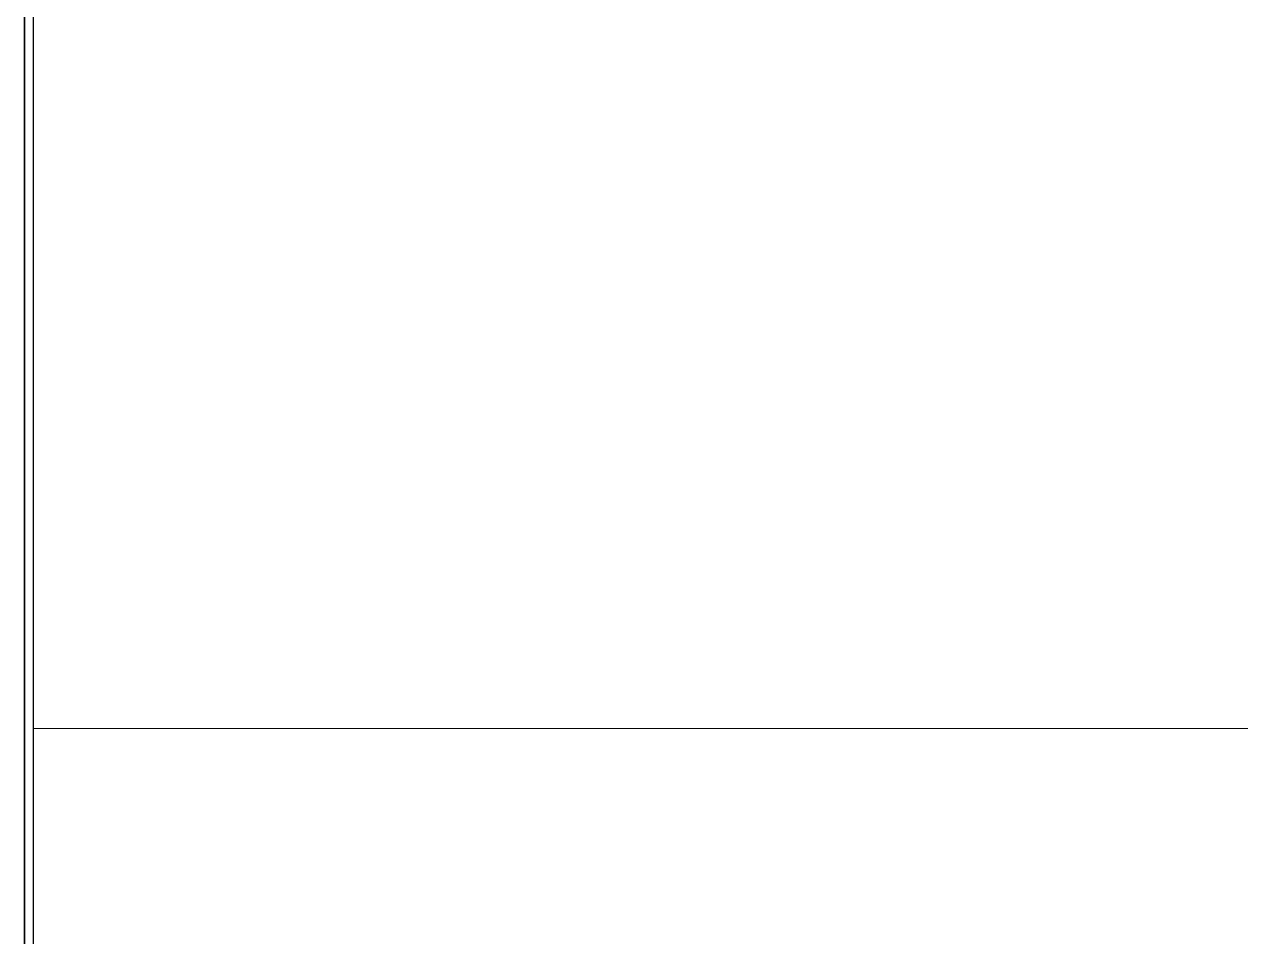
# Model space of a CAD drawing. Header units: millimetres. Extents: x 90978 to 295199, y -4084 to 97293.
# Drawn here: x 191739 to 193822, y 31732 to 33294 of the extents above; entities that cross this region are included whole.
import ezdxf

# ---------------------------------------------------------------- set-up
doc = ezdxf.new("R2010")
doc.units = ezdxf.units.MM
doc.header["$MEASUREMENT"] = 0
for name, color, linetype, lineweight in [('CSM-STL-XX-ZZ-M3-A-XXXX-00001_detached _19_04_21__rvt-1-Level 0$0$A-FLOR-LEVL', 7, 'CONTINUOUS', 9), ('CSM-STL-XX-ZZ-M3-A-XXXX-00001_detached _19_04_21__rvt-1-Level 0$0$A-WALL', 7, 'CONTINUOUS', 9), ('CSM-STL-XX-ZZ-M3-A-XXXX-00001_detached _19_04_21__rvt-1-Level 0$0$I-WALL', 7, 'CONTINUOUS', 9)]:
    doc.layers.add(name, color=color, linetype=linetype, lineweight=lineweight)

msp = doc.modelspace()

# ---------------------------------------------------------------- linework, layer by layer
at = {"layer": 'CSM-STL-XX-ZZ-M3-A-XXXX-00001_detached _19_04_21__rvt-1-Level 0$0$A-FLOR-LEVL'}
msp.add_line((191754.8, 32088.2), (195836.1, 32088.2), dxfattribs=at)
at = {"layer": 'CSM-STL-XX-ZZ-M3-A-XXXX-00001_detached _19_04_21__rvt-1-Level 0$0$A-WALL'}
for p, q in [((191738.8, 28463.2), (191738.8, 33769.2)), ((191739.8, 28463.2), (191739.8, 33769.2))]:
    msp.add_line(p, q, dxfattribs=at)
at = {"layer": 'CSM-STL-XX-ZZ-M3-A-XXXX-00001_detached _19_04_21__rvt-1-Level 0$0$I-WALL', "lineweight": 30}
msp.add_line((191754.8, 28463.2), (191754.8, 33769.2), dxfattribs=at)

doc.saveas('drawing.dxf')
